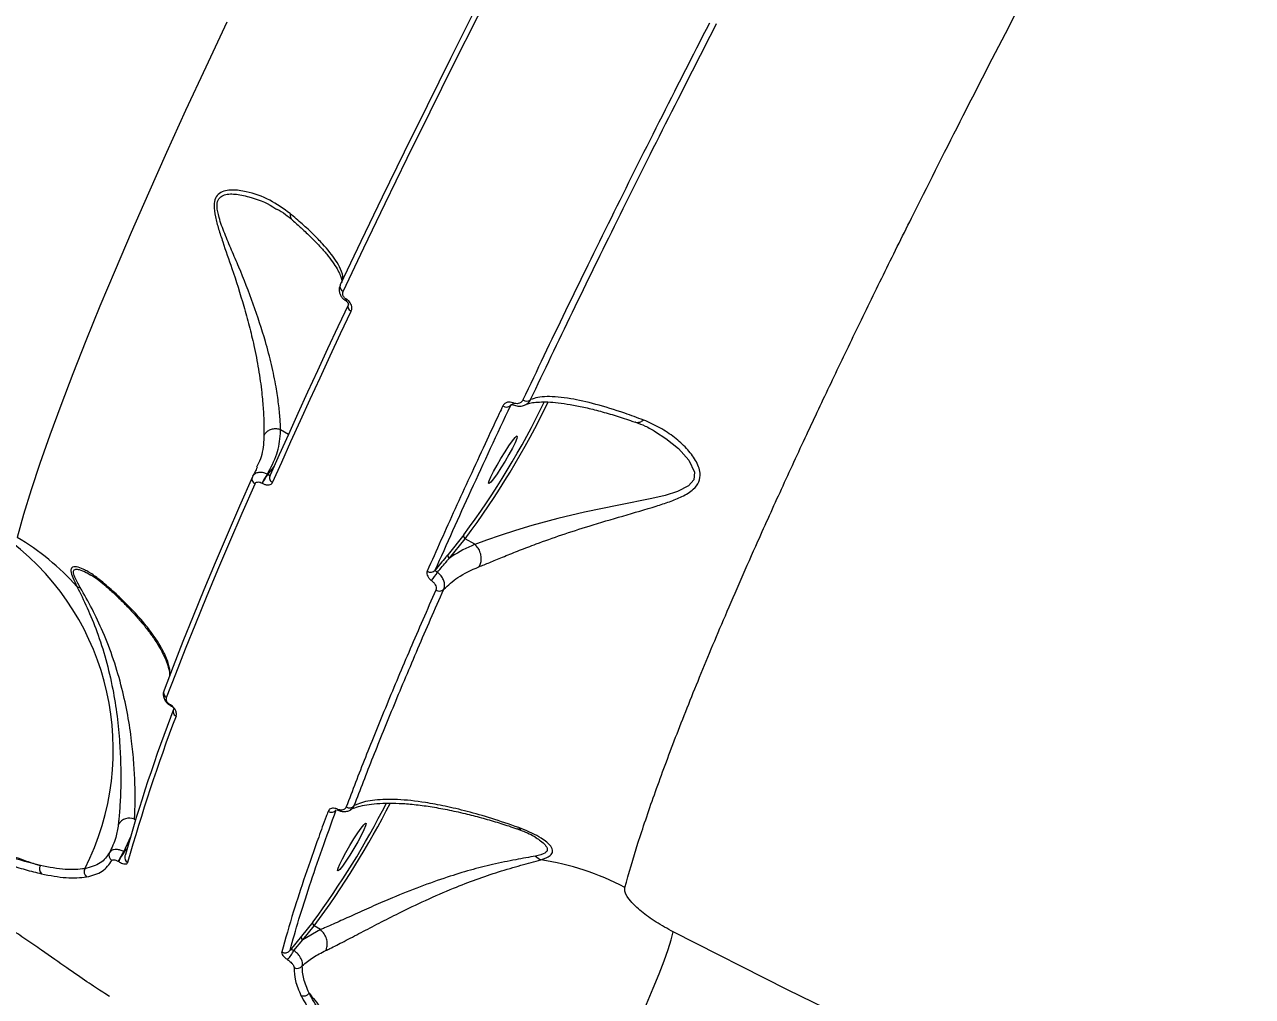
# Model space of a CAD drawing. Header units: millimetres. Extents: x -6328 to 5334, y -5037 to 4112.
# Drawn here: x -1837.2 to -1638.3, y 612.9 to 770.3 of the extents above; entities that cross this region are included whole.
import ezdxf

# ---------------------------------------------------------------- set-up
doc = ezdxf.new("R2010")
doc.units = ezdxf.units.MM
for name, color, linetype in [('DIKOM_ОБЪЕКТ', 7, 'Continuous'), ('DIKOM_РАЗМЕР_ЗОНА', 7, 'Continuous'), ('DIKOM_РАЗМЕР_ОБЪЕКТА', 7, 'Continuous')]:
    doc.layers.add(name, color=color, linetype=linetype)
doc.styles.add('style1', font='arial.ttf', dxfattribs={"width": 0.8})
doc.dimstyles.new('1-50', dxfattribs={"dimtxt": 300, "dimasz": 200, "dimexe": 100, "dimexo": 0, "dimgap": 100, "dimtad": 1, "dimtxsty": 'style1', "dimcen": 200, "dimclrd": 7, "dimclre": 7, "dimclrt": 7, "dimadec": 1, "dimazin": 2, "dimtfac": 1, "dimtmove": 0, "dimatfit": 2, "dimfxl": 0, "dimlwd": 25, "dimlwe": 18, "dimarcsym": 0})

# ---------------------------------------------------------------- blocks, each defined once
blk = doc.blocks.new('*D0')
at = {"layer": 'Defpoints', "color": 0, "transparency": 16777216}
for p in [(-3539.45, 760.32), (3333.52, 448.13), (3333.52, -4437.11)]:
    blk.add_point(p, dxfattribs=at)
at = {"layer": 'DIKOM_РАЗМЕР_ОБЪЕКТА', "color": 7, "lineweight": 18, "transparency": 16777216}
for p, q in [((-3539.45, 760.32), (-3539.45, -4537.11)), ((3333.52, 448.13), (3333.52, -4537.11))]:
    blk.add_line(p, q, dxfattribs=at)
at = {"layer": 'DIKOM_РАЗМЕР_ОБЪЕКТА', "color": 7, "lineweight": 25, "transparency": 16777216}
blk.add_line((-3339.45, -4437.11), (3133.52, -4437.11), dxfattribs=at)
at = {"layer": 'DIKOM_РАЗМЕР_ОБЪЕКТА', "color": 7, "transparency": 16777216}
for points in [[(-3339.45, -4403.77), (-3339.45, -4470.44), (-3539.45, -4437.11)], [(3133.52, -4403.77), (3133.52, -4470.44), (3333.52, -4437.11)]]:
    blk.add_solid(points, dxfattribs=at)
at = {"layer": 'DIKOM_РАЗМЕР_ОБЪЕКТА', "color": 7, "transparency": 16777216, "insert": (-102.96, -4183.94), "char_height": 300, "attachment_point": 5, "style": 'style1'}
blk.add_mtext('6900', dxfattribs=at)
blk = doc.blocks.new('*D1')
at = {"layer": 'Defpoints', "color": 0, "transparency": 16777216}
for p in [(-5040.91, 625.75), (5333.52, 448.13), (5333.52, -4936.78)]:
    blk.add_point(p, dxfattribs=at)
at = {"layer": 'DIKOM_РАЗМЕР_ЗОНА', "color": 7, "lineweight": 18, "transparency": 16777216}
for p, q in [((-5040.91, 625.75), (-5040.91, -5036.78)), ((5333.52, 448.13), (5333.52, -5036.78))]:
    blk.add_line(p, q, dxfattribs=at)
at = {"layer": 'DIKOM_РАЗМЕР_ЗОНА', "color": 7, "lineweight": 25, "transparency": 16777216}
blk.add_line((-4840.91, -4936.78), (5133.52, -4936.78), dxfattribs=at)
at = {"layer": 'DIKOM_РАЗМЕР_ЗОНА', "color": 7, "transparency": 16777216}
for points in [[(-4840.91, -4903.45), (-4840.91, -4970.11), (-5040.91, -4936.78)], [(5133.52, -4903.45), (5133.52, -4970.11), (5333.52, -4936.78)]]:
    blk.add_solid(points, dxfattribs=at)
at = {"layer": 'DIKOM_РАЗМЕР_ЗОНА', "color": 7, "transparency": 16777216, "insert": (-104.69, -4683.61), "char_height": 300, "attachment_point": 5, "style": 'style1'}
blk.add_mtext('10400', dxfattribs=at)
blk = doc.blocks.new('*D2')
at = {"layer": 'Defpoints', "color": 0, "transparency": 16777216}
for p in [(-5303.77, 2121.42), (-1621.11, 2121.42), (560.33, -2395.62)]:
    blk.add_point(p, dxfattribs=at)
at = {"layer": 'DIKOM_РАЗМЕР_ОБЪЕКТА', "color": 7, "lineweight": 18, "transparency": 16777216}
for p, q in [((-1621.11, 2121.42), (-5403.77, 2121.42)), ((560.33, -2395.62), (-5403.77, -2395.62))]:
    blk.add_line(p, q, dxfattribs=at)
at = {"layer": 'DIKOM_РАЗМЕР_ОБЪЕКТА', "color": 7, "lineweight": 25, "transparency": 16777216}
blk.add_line((-5303.77, -2195.62), (-5303.77, 1921.42), dxfattribs=at)
at = {"layer": 'DIKOM_РАЗМЕР_ОБЪЕКТА', "color": 7, "transparency": 16777216}
for points in [[(-5337.11, 1921.42), (-5270.44, 1921.42), (-5303.77, 2121.42)], [(-5337.11, -2195.62), (-5270.44, -2195.62), (-5303.77, -2395.62)]]:
    blk.add_solid(points, dxfattribs=at)
at = {"layer": 'DIKOM_РАЗМЕР_ОБЪЕКТА', "color": 7, "transparency": 16777216, "insert": (-5556.94, -137.1), "char_height": 300, "attachment_point": 5, "rotation": 90, "style": 'style1'}
blk.add_mtext('4500', dxfattribs=at)
blk = doc.blocks.new('*D3')
at = {"layer": 'Defpoints', "color": 0, "transparency": 16777216}
for p in [(-1814.92, 4111.71), (-5877.98, -3895.62), (33.33, -3895.62)]:
    blk.add_point(p, dxfattribs=at)
at = {"layer": 'DIKOM_РАЗМЕР_ЗОНА', "color": 7, "lineweight": 18, "transparency": 16777216}
for p, q in [((-1814.92, 4111.71), (-5977.98, 4111.71)), ((33.33, -3895.62), (-5977.98, -3895.62))]:
    blk.add_line(p, q, dxfattribs=at)
at = {"layer": 'DIKOM_РАЗМЕР_ЗОНА', "color": 7, "lineweight": 25, "transparency": 16777216}
blk.add_line((-5877.98, 3911.71), (-5877.98, -3695.62), dxfattribs=at)
at = {"layer": 'DIKOM_РАЗМЕР_ЗОНА', "color": 7, "transparency": 16777216}
for points in [[(-5911.31, 3911.71), (-5844.65, 3911.71), (-5877.98, 4111.71)], [(-5911.31, -3695.62), (-5844.65, -3695.62), (-5877.98, -3895.62)]]:
    blk.add_solid(points, dxfattribs=at)
at = {"layer": 'DIKOM_РАЗМЕР_ЗОНА', "color": 7, "transparency": 16777216, "insert": (-6131.15, 108.05), "char_height": 300, "attachment_point": 5, "rotation": 90, "style": 'style1'}
blk.add_mtext('8000', dxfattribs=at)

msp = doc.modelspace()

# ---------------------------------------------------------------- linework, layer by layer
at = {"layer": 'DIKOM_ОБЪЕКТ', "color": 7, "linetype": 'Continuous', "lineweight": 15}
for p, q in [((-1785.192, 725.615), (-1785.103, 725.562)), ((-1785.015, 725.833), (-1785.103, 725.885)), ((-1758.428, 708.653), (-1758.247, 708.784)), ((-1795.696, 704.741), (-1795.704, 704.744)), ((-1795.696, 704.741), (-1794.418, 703.984)), ((-1796.748, 698.781), (-1797.827, 697.438)), ((-1797.827, 697.438), (-1797.855, 697.454)), ((-1798.701, 696.039), (-1798.672, 696.022)), ((-1766.012, 687.665), (-1768.584, 684.504)), ((-1768.354, 683.869), (-1765.782, 687.031)), ((-1764.254, 686.126), (-1765.782, 687.031)), ((-1764.251, 686.124), (-1764.254, 686.126)), ((-1826.577, 681.203), (-1826.458, 681.131)), ((-1824.241, 679.54), (-1824.157, 679.462)), ((-1813.653, 660.041), (-1813.549, 659.98)), ((-1813.528, 660.094), (-1813.632, 660.156)), ((-1819.371, 641.569), (-1819.213, 641.476)), ((-1821.11, 636.323), (-1819.992, 638.789)), ((-1820.559, 636.863), (-1821.029, 636.275)), ((-1822.009, 634.763), (-1821.928, 634.716)), ((-1821.029, 636.275), (-1821.11, 636.323)), ((-1790.483, 624.921), (-1792.329, 622.652)), ((-1792.099, 622.017), (-1790.253, 624.286)), ((-1789.253, 623.694), (-1792.099, 622.017)), ((-1789.253, 623.694), (-1790.253, 624.286)), ((-1789.25, 623.692), (-1789.253, 623.694)), ((-1792.329, 622.652), (-1794.17, 620.379)), ((-1793.563, 620.318), (-1792.099, 622.017))]:
    msp.add_line(p, q, dxfattribs=at)
at = {"layer": 'DIKOM_ОБЪЕКТ', "color": 7, "linetype": 'Continuous', "lineweight": 15, "flags": 128}
for points in [[(-1756.145, 788.583), (-1760.262, 780.526), (-1764.276, 772.603), (-1768.183, 764.819), (-1771.982, 757.179), (-1775.669, 749.688), (-1779.242, 742.353), (-1782.699, 735.177), (-1786.037, 728.166)], [(-1785.571, 727.115), (-1782.226, 734.142), (-1778.762, 741.333), (-1775.181, 748.685), (-1771.485, 756.192), (-1767.678, 763.849), (-1763.762, 771.65), (-1759.74, 779.591), (-1755.613, 787.666)], [(-1804.422, 770.707), (-1807.831, 763.457), (-1811.087, 756.423), (-1814.188, 749.61), (-1817.132, 743.025), (-1819.914, 736.675), (-1822.533, 730.564), (-1824.986, 724.7), (-1827.271, 719.087), (-1829.385, 713.73), (-1831.327, 708.635), (-1833.095, 703.807), (-1834.688, 699.249), (-1836.103, 694.966), (-1837.34, 690.962), (-1838.397, 687.24)], [(-1784.715, 725.006), (-1786.424, 721.368), (-1788.098, 717.78), (-1789.738, 714.241), (-1791.342, 710.754), (-1792.91, 707.317), (-1794.442, 703.932), (-1795.937, 700.6), (-1797.396, 697.321)], [(-1784.715, 725.006), (-1784.781, 724.88), (-1784.811, 724.74), (-1784.805, 724.591), (-1784.762, 724.438), (-1784.685, 724.287), (-1784.576, 724.145), (-1784.439, 724.016), (-1784.28, 723.906)], [(-1796.991, 696.155), (-1795.529, 699.442), (-1794.03, 702.782), (-1792.494, 706.175), (-1790.922, 709.62), (-1789.315, 713.116), (-1787.672, 716.663), (-1785.993, 720.26), (-1784.28, 723.906)], [(-1758.05, 709.042), (-1758.066, 708.962), (-1758.075, 708.892), (-1758.079, 708.833), (-1758.075, 708.786), (-1758.065, 708.751), (-1758.049, 708.729), (-1758.027, 708.721), (-1758, 708.726)], [(-1734.987, 704.333), (-1733.298, 703.285), (-1731.256, 701.633), (-1729.582, 699.754), (-1728.675, 697.837), (-1728.781, 696.601), (-1729.619, 695.583), (-1731.424, 694.662), (-1733.412, 694.056), (-1735.55, 693.564), (-1740.917, 692.493), (-1746.456, 691.362), (-1750.781, 690.335), (-1754.999, 689.187), (-1757.655, 688.378), (-1760.143, 687.561), (-1762.347, 686.795), (-1764.25, 686.124), (-1764.251, 686.124), (-1764.251, 686.124)], [(-1757.361, 703.62), (-1757.455, 703.247), (-1757.729, 702.595), (-1758.161, 701.719), (-1758.716, 700.69), (-1759.349, 699.59), (-1760.008, 698.508), (-1760.641, 697.534), (-1761.196, 696.744), (-1761.628, 696.204), (-1761.902, 695.957), (-1761.996, 696.023), (-1761.902, 696.396), (-1761.628, 697.047), (-1761.196, 697.923), (-1760.641, 698.953), (-1760.008, 700.053), (-1759.349, 701.134), (-1758.716, 702.109), (-1758.161, 702.899), (-1757.729, 703.439), (-1757.455, 703.686), (-1757.361, 703.62)], [(-1800.284, 697.07), (-1802.372, 692.303), (-1804.375, 687.659), (-1806.294, 683.14), (-1808.127, 678.749), (-1809.874, 674.487), (-1811.533, 670.356), (-1813.105, 666.357), (-1814.588, 662.493)], [(-1814.185, 661.297), (-1812.699, 665.169), (-1811.124, 669.177), (-1809.461, 673.317), (-1807.71, 677.589), (-1805.873, 681.99), (-1803.95, 686.518), (-1801.942, 691.172), (-1799.85, 695.95)], [(-1813.526, 659.986), (-1813.538, 659.98), (-1813.547, 659.979), (-1813.549, 659.98)], [(-1786.517, 643.216), (-1786.515, 643.175), (-1786.508, 643.139), (-1786.499, 643.11), (-1786.486, 643.087), (-1786.47, 643.07), (-1786.451, 643.059), (-1786.429, 643.056), (-1786.404, 643.058)], [(-1781.832, 640.876), (-1781.926, 640.502), (-1782.2, 639.851), (-1782.632, 638.975), (-1783.187, 637.946), (-1783.82, 636.846), (-1784.479, 635.764), (-1785.112, 634.789), (-1785.667, 634), (-1786.099, 633.46), (-1786.373, 633.212), (-1786.467, 633.278), (-1786.373, 633.652), (-1786.099, 634.303), (-1785.667, 635.179), (-1785.112, 636.209), (-1784.479, 637.309), (-1783.82, 638.39), (-1783.187, 639.365), (-1782.632, 640.155), (-1782.2, 640.695), (-1781.926, 640.942), (-1781.832, 640.876)], [(-1820.831, 635.867), (-1820.913, 635.7), (-1820.933, 635.641)], [(-1750.56, 582.82), (-1748.782, 586.177), (-1747.02, 589.566), (-1745.291, 592.956), (-1743.61, 596.318), (-1741.992, 599.619), (-1740.452, 602.831), (-1739.004, 605.924), (-1737.662, 608.869), (-1736.437, 611.639), (-1735.342, 614.211), (-1734.384, 616.559), (-1733.575, 618.663), (-1732.92, 620.503), (-1732.426, 622.063), (-1732.098, 623.328)], [(-1295.035, 495.639), (-1315.784, 497.709), (-1336.493, 500.143), (-1357.154, 502.941), (-1377.761, 506.102), (-1398.308, 509.625), (-1418.788, 513.508), (-1439.194, 517.75), (-1459.519, 522.351), (-1479.759, 527.308), (-1499.905, 532.62), (-1519.951, 538.286), (-1539.892, 544.302), (-1559.72, 550.669), (-1579.43, 557.383), (-1599.016, 564.443), (-1618.47, 571.845), (-1637.786, 579.589), (-1656.96, 587.67), (-1675.984, 596.088), (-1694.852, 604.839), (-1713.559, 613.92), (-1732.098, 623.328)]]:
    msp.add_lwpolyline(points, dxfattribs=at)
at = {"layer": 'DIKOM_ОБЪЕКТ', "color": 7, "linetype": 'Continuous', "lineweight": 15}
for centre, radius, start, end in [((-1785.252, 727.885), 0.833, 160.27706, 247.51523), ((-1784.636, 725.583), 0.557, 147.09217, 176.73453), ((-1784.554, 725.533), 0.55, 146.96501, 177.00868), ((-1874.953, 768.34), 135.56, 323.47868, 334.16451), ((-1877.595, 769.908), 139.179, 323.45339, 334.17261), ((-1759.117, 709.352), 0.982, 233.71111, 314.59645), ((-1755.869, 710.324), 1.001, 234.22699, 311.39693), ((-1799.489, 696.734), 0.863, 157.11239, 245.27041), ((-1791.162, 692.498), 8.329, 143.48055, 154.84026), ((-1791.134, 692.481), 8.329, 143.48055, 154.84026), ((-1796.648, 696.927), 0.845, 152.24961, 246.04053), ((-1865.345, 652.839), 42.539, 333.06107, 52.32302), ((-1859.245, 651.937), 41, 41.87414, 59.43661), ((-1765.553, 687.472), 0.498, 157.19333, 242.58655), ((-1768.125, 684.311), 0.498, 157.19442, 242.58644), ((-1771.396, 682.595), 0.986, 235.2615, 318.45238), ((-1780.722, 688.165), 12.323, 320.12057, 327.80457), ((-1828.045, 680.402), 1.287, 238.55263, 265.08493), ((-1823.422, 680.323), 1.133, 197.83247, 223.73874), ((-1769.998, 679.545), 0.999, 235.83814, 315.98729), ((-1813.77, 662.103), 0.906, 154.48137, 242.71159), ((-1560.287, 562.859), 270.58, 159.06667, 164.34642), ((-1813.507, 660.074), 0.15, 146.96643, 192.64461), ((-1813.403, 660.012), 0.15, 146.96643, 192.64461), ((-1812.229, 659.078), 0.901, 149.73747, 242.87875), ((-1559.316, 561.372), 271.226, 159.06667, 164.34642), ((-1897.54, 704.457), 133.368, 323.39047, 333.13812), ((-1904.142, 708.468), 141.623, 323.53002, 333.03728), ((-1787.486, 643.692), 1, 237.66832, 323.44944), ((-1784.545, 644.427), 1.005, 237.84326, 320.66237), ((-1820.224, 639.671), 2.082, 65.78764, 148.7429), ((-1822.545, 635.752), 0.972, 153.3933, 239.51076), ((-1815.385, 631.984), 7.183, 142.84091, 157.23802), ((-1815.305, 631.936), 7.183, 142.84091, 157.23802), ((-1820.009, 635.388), 0.958, 164.70977, 240.43182), ((-1752.709, 637.096), 2.247, 221.51339, 248.45435), ((-1759.723, 593.329), 42.134, 61.99681, 81.55368), ((-1833.692, 633.51), 1.088, 148.57535, 224.47019), ((-1826.488, 633.074), 1.056, 152.18543, 232.80947), ((-1790.024, 624.728), 0.498, 157.19333, 242.58655), ((-1791.87, 622.459), 0.498, 157.19442, 242.58644), ((-1795.007, 620.94), 1.008, 239.0737, 326.18763), ((-1799.478, 623.212), 6.585, 318.1927, 333.929), ((-1793.031, 618.448), 1.033, 241.07858, 324.05299), ((-1791.985, 614.022), 1.08, 247.31687, 326.0969)]:
    msp.add_arc(centre, radius, start, end, dxfattribs=at)
for points, knots in [([(-1739.94, 630.53), (-1739.272, 632.856), (-1737.962, 637.417), (-1735.241, 645.416), (-1732.008, 654.164), (-1728.17, 663.851), (-1723.663, 674.625), (-1719.07, 685.121), (-1714.589, 695.031), (-1710.625, 703.599), (-1706.56, 712.215), (-1702.42, 720.841), (-1698.073, 729.755), (-1692.548, 740.917), (-1685.68, 754.546), (-1677.364, 770.713), (-1668.915, 786.836), (-1660.417, 802.791), (-1652.249, 817.904), (-1644.222, 832.567), (-1636.533, 846.452), (-1628.79, 860.287), (-1620.157, 875.554), (-1610.75, 891.999), (-1600.552, 909.608), (-1590.965, 925.97), (-1581.724, 941.573), (-1573.026, 956.117), (-1564.408, 970.39), (-1554.944, 985.917), (-1544.808, 1002.363), (-1534.023, 1019.651), (-1524.061, 1035.429), (-1514.614, 1050.222), (-1505.854, 1063.793), (-1497.299, 1076.903), (-1488.925, 1089.594), (-1480.582, 1102.105), (-1475.085, 1110.223), (-1472.334, 1114.286)], [0, 0, 0, 0, 0.0321108, 0.0629807, 0.0939441, 0.1252643, 0.1566821, 0.189835, 0.2117861, 0.2337707, 0.2537041, 0.2736375, 0.2936718, 0.313706, 0.3466387, 0.3796847, 0.4118208, 0.4412262, 0.470712, 0.4960472, 0.5214337, 0.5455273, 0.5696649, 0.6018539, 0.6313075, 0.6608414, 0.6862174, 0.7116447, 0.7357766, 0.7599525, 0.7922219, 0.8217486, 0.8513558, 0.8767942, 0.9022838, 0.9264743, 0.9507088, 0.9753312, 1, 1, 1, 1]), ([(-1726.243, 770.577), (-1728.996, 765.188), (-1734.51, 754.395), (-1742.26, 738.865), (-1749.655, 723.788), (-1754.186, 714.275), (-1756.454, 709.512)], [0, 0, 0, 0, 0.2482503, 0.4971899, 0.7482385, 1, 1, 1, 1]), ([(-1755.208, 709.573), (-1752.976, 714.258), (-1748.508, 723.641), (-1741.173, 738.601), (-1733.412, 754.156), (-1727.85, 765.045), (-1725.065, 770.497)], [0, 0, 0, 0, 0.2482505, 0.4971902, 0.7482387, 1, 1, 1, 1]), ([(-1794.178, 739.726), (-1795.244, 740.496), (-1797.401, 742.054), (-1800.716, 743.237), (-1803.191, 743.586), (-1804.663, 743.449), (-1805.642, 743.068), (-1806.32, 742.271), (-1806.559, 740.951), (-1806.309, 739.213), (-1805.759, 737.214), (-1804.849, 734.433), (-1803.399, 730.3), (-1801.924, 725.716), (-1800.775, 721.525), (-1799.958, 718.096), (-1799.248, 714.439), (-1798.755, 710.932), (-1798.485, 707.887), (-1798.387, 705.482), (-1798.404, 704.245), (-1798.411, 703.682)], [0, 0, 0, 0, 0.0913266, 0.1848751, 0.2390192, 0.2664389, 0.2946558, 0.3210572, 0.3475183, 0.3830373, 0.4180447, 0.453627, 0.5268316, 0.6259268, 0.6768417, 0.7282368, 0.790386, 0.8540593, 0.9046378, 0.9566771, 1, 1, 1, 1]), ([(-1795.704, 704.744), (-1795.704, 704.744), (-1795.72, 705.264), (-1795.783, 706.539), (-1796.012, 708.86), (-1796.45, 711.815), (-1797.151, 715.221), (-1798.325, 719.745), (-1800.094, 725.084), (-1802.02, 730.021), (-1803.651, 733.787), (-1804.794, 736.479), (-1805.646, 738.858), (-1806.071, 740.73), (-1805.904, 741.96), (-1805.265, 742.626), (-1804.355, 742.893), (-1803.618, 742.905), (-1802.455, 742.828), (-1800.267, 742.322), (-1797.901, 741.486), (-1796.551, 740.544), (-1796.36, 740.411)], [0, 0, 0, 0, 0.0000253, 0.0460098, 0.1015673, 0.1571868, 0.2263972, 0.2956974, 0.4070305, 0.5185226, 0.5707779, 0.6230634, 0.6749002, 0.7116217, 0.7380919, 0.7644982, 0.7912538, 0.8181823, 0.8225873, 0.8811478, 0.9831573, 1, 1, 1, 1]), ([(-1796.323, 740.449), (-1795.837, 740.178), (-1794.93, 739.673), (-1794.16, 738.985), (-1793.803, 738.665)], [0, 0, 0, 0, 0.5355446, 1, 1, 1, 1]), ([(-1794.178, 739.726), (-1794.181, 739.662), (-1794.188, 739.453), (-1794.111, 739.086), (-1793.964, 738.763), (-1793.79, 738.657), (-1793.758, 738.637)], [0, 0, 0, 0, 0.1436164, 0.4671015, 0.901861, 1, 1, 1, 1]), ([(-1785.763, 728.905), (-1785.714, 729.011), (-1785.505, 729.465), (-1785.864, 730.575), (-1786.845, 732.382), (-1788.377, 734.292), (-1790.358, 736.326), (-1792.105, 737.965), (-1793.504, 739.153), (-1794.178, 739.726)], [0, 0, 0, 0, 0.061205, 0.2615099, 0.4182402, 0.6503069, 0.7689957, 0.8885653, 1, 1, 1, 1]), ([(-1793.768, 738.624), (-1793.289, 738.205), (-1792.196, 737.249), (-1790.743, 735.856), (-1789.358, 734.427), (-1788.189, 733.087), (-1787.24, 731.851), (-1786.525, 730.748), (-1786.051, 729.811), (-1785.805, 729.088), (-1785.756, 728.64), (-1785.773, 728.568), (-1785.78, 728.535)], [0, 0, 0, 0, 0.0767494, 0.1750292, 0.2756985, 0.3788126, 0.4841742, 0.5912746, 0.6992685, 0.8068642, 0.9124102, 1, 1, 1, 1]), ([(-1786.037, 728.166), (-1786.052, 728.134), (-1786.155, 727.914), (-1786.248, 727.485), (-1786.183, 726.901), (-1785.968, 726.389), (-1785.634, 725.94), (-1785.326, 725.728), (-1785.17, 725.62)], [0, 0, 0, 0, 0.0391395, 0.2683184, 0.4663917, 0.6436366, 0.8199332, 1, 1, 1, 1]), ([(-1785.103, 725.885), (-1785.181, 725.939), (-1785.337, 726.047), (-1785.509, 726.27), (-1785.621, 726.519), (-1785.661, 726.798), (-1785.624, 726.998), (-1785.578, 727.1), (-1785.571, 727.115)], [0, 0, 0, 0, 0.1673343, 0.3344543, 0.509132, 0.7130655, 0.9577286, 1, 1, 1, 1]), ([(-1785.104, 725.561), (-1785.084, 725.549), (-1785.032, 725.518), (-1784.952, 725.449), (-1784.867, 725.352), (-1784.793, 725.231), (-1784.745, 725.089), (-1784.744, 724.964), (-1784.757, 724.943), (-1784.764, 724.932)], [0, 0, 0, 0, 0.0436558, 0.1133469, 0.1936197, 0.3104411, 0.4713471, 0.7172536, 1, 1, 1, 1]), ([(-1784.28, 723.906), (-1784.27, 723.928), (-1784.198, 724.087), (-1784.142, 724.402), (-1784.21, 724.846), (-1784.389, 725.237), (-1784.655, 725.583), (-1784.895, 725.749), (-1785.015, 725.833)], [0, 0, 0, 0, 0.0392374, 0.287234, 0.4951935, 0.6709996, 0.8353028, 1, 1, 1, 1]), ([(-1759.699, 708.56), (-1759.894, 708.145), (-1760.872, 706.067), (-1763.521, 700.4), (-1767.505, 691.754), (-1770.473, 685.11), (-1771.958, 681.785)], [0, 0, 0, 0, 0.0441427, 0.2207211, 0.6100162, 1, 1, 1, 1]), ([(-1770.658, 681.941), (-1768.756, 686.196), (-1764.947, 694.717), (-1760.603, 704.003), (-1758.428, 708.653)], [0, 0, 0, 0, 0.4992722, 1, 1, 1, 1]), ([(-1758.05, 709.042), (-1758.209, 709.095), (-1758.523, 709.201), (-1758.99, 709.164), (-1759.4, 708.979), (-1759.613, 708.736), (-1759.69, 708.578), (-1759.699, 708.56)], [0, 0, 0, 0, 0.2147712, 0.4259281, 0.681714, 0.9641494, 1, 1, 1, 1]), ([(-1758.428, 708.653), (-1758.414, 708.689), (-1758.389, 708.752), (-1758.286, 708.79), (-1758.176, 708.786), (-1758.077, 708.76), (-1758.022, 708.736), (-1758, 708.726)], [0, 0, 0, 0, 0.3756096, 0.651688, 0.8444474, 0.9349251, 1, 1, 1, 1]), ([(-1756.454, 709.512), (-1756.552, 709.363), (-1756.724, 709.101), (-1757.156, 708.921), (-1757.6, 708.889), (-1757.9, 708.991), (-1758.05, 709.042)], [0, 0, 0, 0, 0.3292165, 0.5797724, 0.7886019, 1, 1, 1, 1]), ([(-1758, 708.726), (-1757.748, 708.641), (-1757.255, 708.476), (-1756.488, 708.534), (-1755.789, 708.836), (-1755.388, 709.252), (-1755.233, 709.528), (-1755.208, 709.573)], [0, 0, 0, 0, 0.2233979, 0.4376682, 0.684978, 0.9488398, 1, 1, 1, 1]), ([(-1756.068, 708.736), (-1755.951, 708.791), (-1755.687, 708.913), (-1754.915, 709.094), (-1753.819, 709.206), (-1752.425, 709.21), (-1750.749, 709.081), (-1748.806, 708.805), (-1746.633, 708.375), (-1744.263, 707.798), (-1741.714, 707.062), (-1739.699, 706.427), (-1738.486, 705.989), (-1738.229, 705.896)], [0, 0, 0, 0, 0.0770547, 0.1731874, 0.2696997, 0.3685452, 0.4705878, 0.5730519, 0.6755404, 0.7768381, 0.8763349, 0.9737388, 1, 1, 1, 1]), ([(-1736.875, 706.256), (-1737.91, 706.636), (-1740.728, 707.672), (-1744.79, 708.902), (-1748.289, 709.685), (-1750.813, 710.02), (-1752.601, 710.09), (-1754.113, 709.966), (-1754.842, 709.704), (-1755.208, 709.573)], [0, 0, 0, 0, 0.112802, 0.3073762, 0.5062352, 0.6276293, 0.7498295, 0.8744993, 1, 1, 1, 1]), ([(-1763.587, 682.481), (-1763.519, 682.508), (-1762.918, 682.745), (-1761.621, 683.278), (-1759.469, 684.168), (-1757.004, 685.159), (-1753.894, 686.35), (-1750.105, 687.696), (-1745.369, 689.225), (-1740.179, 690.75), (-1735.809, 691.985), (-1732.663, 693.025), (-1730.567, 693.874), (-1728.839, 694.907), (-1727.816, 696.231), (-1727.614, 697.879), (-1728.387, 699.783), (-1729.911, 701.728), (-1731.888, 703.508), (-1734.209, 705.093), (-1735.983, 705.867), (-1736.875, 706.256)], [0, 0, 0, 0, 0.0056302, 0.050195, 0.0960217, 0.143343, 0.1917784, 0.2623064, 0.3349975, 0.4257397, 0.519189, 0.5587289, 0.5987864, 0.6438233, 0.6799326, 0.7160762, 0.7691291, 0.823202, 0.8784525, 0.9388515, 1, 1, 1, 1]), ([(-1736.875, 706.256), (-1736.908, 706.23), (-1737.132, 706.053), (-1737.564, 705.858), (-1738.005, 705.796), (-1738.191, 705.904), (-1738.219, 705.92)], [0, 0, 0, 0, 0.0733476, 0.5072158, 0.9268143, 1, 1, 1, 1]), ([(-1798.411, 703.682), (-1798.403, 703.706), (-1798.338, 703.893), (-1798.126, 704.235), (-1797.653, 704.618), (-1797.036, 704.852), (-1796.351, 704.915), (-1795.919, 704.801), (-1795.704, 704.744)], [0, 0, 0, 0, 0.0259611, 0.2095749, 0.4071833, 0.6047893, 0.8023946, 1, 1, 1, 1]), ([(-1797.855, 697.454), (-1797.284, 698.528), (-1796.2, 700.564), (-1795.762, 703.137), (-1795.705, 704.522), (-1795.696, 704.741)], [0, 0, 0, 0, 0.4843397, 0.9185209, 1, 1, 1, 1]), ([(-1738.195, 705.914), (-1737.667, 705.723), (-1736.532, 705.313), (-1735.505, 704.698), (-1734.956, 704.369)], [0, 0, 0, 0, 0.4659588, 1, 1, 1, 1]), ([(-1798.411, 703.682), (-1798.418, 703.476), (-1798.463, 702.179), (-1798.702, 700.411), (-1799.369, 699.061), (-1799.586, 698.623)], [0, 0, 0, 0, 0.1133986, 0.7117981, 1, 1, 1, 1]), ([(-1799.504, 698.646), (-1799.611, 698.361), (-1799.804, 697.851), (-1800.115, 697.402), (-1800.253, 697.203)], [0, 0, 0, 0, 0.5570528, 1, 1, 1, 1]), ([(-1797.855, 697.454), (-1797.944, 697.501), (-1798.24, 697.657), (-1798.792, 697.802), (-1799.437, 697.771), (-1799.987, 697.528), (-1800.185, 697.222), (-1800.284, 697.07)], [0, 0, 0, 0, 0.0942627, 0.3122805, 0.5411904, 0.7714099, 1, 1, 1, 1]), ([(-1797.409, 697.306), (-1797.413, 697.299), (-1797.423, 697.281), (-1797.492, 697.287), (-1797.598, 697.321), (-1797.698, 697.367), (-1797.768, 697.404), (-1797.806, 697.425), (-1797.827, 697.438)], [0, 0, 0, 0, 0.1628063, 0.4538922, 0.7053909, 0.8502011, 0.9132876, 1, 1, 1, 1]), ([(-1799.85, 695.95), (-1799.807, 696.015), (-1799.722, 696.146), (-1799.469, 696.236), (-1799.162, 696.229), (-1798.891, 696.144), (-1798.745, 696.063), (-1798.701, 696.039)], [0, 0, 0, 0, 0.2336562, 0.4673227, 0.6955597, 0.9087114, 1, 1, 1, 1]), ([(-1798.672, 696.022), (-1798.607, 695.986), (-1798.392, 695.868), (-1797.999, 695.743), (-1797.551, 695.731), (-1797.18, 695.864), (-1797.054, 696.058), (-1796.991, 696.155)], [0, 0, 0, 0, 0.093152, 0.3038958, 0.5302269, 0.765188, 1, 1, 1, 1]), ([(-1768.584, 684.504), (-1768.705, 684.355), (-1769.393, 683.506), (-1770.087, 682.649), (-1770.658, 681.941)], [0, 0, 0, 0, 0.1757249, 1, 1, 1, 1]), ([(-1764.254, 686.126), (-1765.539, 685.527), (-1767, 684.845), (-1768.207, 683.975), (-1768.354, 683.869)], [0, 0, 0, 0, 0.8785802, 1, 1, 1, 1]), ([(-1763.587, 682.481), (-1763.565, 682.512), (-1763.429, 682.711), (-1763.233, 683.177), (-1763.154, 683.941), (-1763.311, 684.769), (-1763.678, 685.55), (-1764.06, 685.933), (-1764.251, 686.124)], [0, 0, 0, 0, 0.0319477, 0.2048554, 0.4036422, 0.6024283, 0.8012141, 1, 1, 1, 1]), ([(-1824.501, 679.976), (-1825.028, 680.399), (-1826.09, 681.248), (-1827.575, 682.101), (-1828.824, 682.56), (-1829.582, 682.493), (-1829.744, 681.821), (-1829.417, 680.749), (-1828.956, 679.799), (-1828.716, 679.304)], [0, 0, 0, 0, 0.1836407, 0.3692282, 0.5090692, 0.6522032, 0.7508521, 0.870207, 1, 1, 1, 1]), ([(-1770.294, 681.6), (-1769.779, 682.216), (-1769.139, 682.981), (-1768.482, 683.725), (-1768.354, 683.869)], [0, 0, 0, 0, 0.8058733, 1, 1, 1, 1]), ([(-1769.28, 678.851), (-1768.562, 679.512), (-1766.993, 680.958), (-1764.785, 681.946), (-1763.587, 682.481)], [0, 0, 0, 0, 0.4574472, 1, 1, 1, 1]), ([(-1828.155, 679.12), (-1828.421, 679.595), (-1828.924, 680.493), (-1829.317, 681.525), (-1829.183, 682.1), (-1828.719, 682.121), (-1828.055, 681.97), (-1827.412, 681.727), (-1826.787, 681.334), (-1826.577, 681.203)], [0, 0, 0, 0, 0.1884893, 0.3559614, 0.491504, 0.661877, 0.6930185, 0.8970322, 1, 1, 1, 1]), ([(-1826.558, 681.228), (-1826.509, 681.202), (-1826.144, 681.009), (-1825.361, 680.499), (-1824.626, 679.887), (-1824.225, 679.554)], [0, 0, 0, 0, 0.0660282, 0.4913732, 1, 1, 1, 1]), ([(-1771.958, 681.785), (-1771.97, 681.754), (-1772.023, 681.619), (-1772.031, 681.342), (-1771.897, 680.957), (-1771.643, 680.578), (-1771.391, 680.369), (-1771.266, 680.264)], [0, 0, 0, 0, 0.07334, 0.3225289, 0.5550505, 0.7773837, 1, 1, 1, 1]), ([(-1770.294, 681.6), (-1770.335, 681.626), (-1770.383, 681.656), (-1770.467, 681.717), (-1770.55, 681.785), (-1770.627, 681.866), (-1770.656, 681.916), (-1770.658, 681.937), (-1770.658, 681.941)], [0, 0, 0, 0, 0.1599555, 0.1864954, 0.3964504, 0.6399172, 0.9173028, 1, 1, 1, 1]), ([(-1769.28, 678.851), (-1769.254, 678.909), (-1769.143, 679.163), (-1769.094, 679.68), (-1769.282, 680.382), (-1769.681, 681.057), (-1770.088, 681.418), (-1770.294, 681.6)], [0, 0, 0, 0, 0.0735157, 0.3198243, 0.5507623, 0.773423, 1, 1, 1, 1]), ([(-1828.716, 679.304), (-1828.158, 678.176), (-1827.04, 675.919), (-1825.369, 671.91), (-1823.968, 667.499), (-1822.885, 662.874), (-1822.166, 658.308), (-1821.761, 654.15), (-1821.592, 650.346), (-1821.586, 646.957), (-1821.711, 643.916), (-1821.874, 641.905), (-1821.979, 640.975), (-1822.004, 640.751)], [0, 0, 0, 0, 0.1036796, 0.2075431, 0.3205742, 0.4335416, 0.5338125, 0.6340016, 0.718488, 0.8029111, 0.8879578, 0.9729277, 1, 1, 1, 1]), ([(-1819.371, 641.569), (-1819.36, 641.755), (-1819.31, 642.62), (-1819.253, 644.517), (-1819.286, 647.454), (-1819.463, 650.75), (-1819.827, 654.436), (-1820.443, 658.499), (-1821.403, 662.949), (-1822.731, 667.5), (-1824.379, 671.811), (-1826.252, 675.753), (-1827.517, 677.991), (-1828.155, 679.12)], [0, 0, 0, 0, 0.0224531, 0.1042934, 0.1894557, 0.2724008, 0.3576424, 0.4576288, 0.5602697, 0.6741488, 0.7906711, 0.8943659, 1, 1, 1, 1]), ([(-1813.661, 664.865), (-1813.647, 665.177), (-1813.609, 665.987), (-1814.114, 667.615), (-1815.152, 669.728), (-1816.654, 671.939), (-1818.466, 674.152), (-1820.307, 676.119), (-1822.301, 678.058), (-1823.765, 679.335), (-1824.501, 679.976)], [0, 0, 0, 0, 0.1004472, 0.2610312, 0.424334, 0.5887427, 0.7056218, 0.823246, 0.9112829, 1, 1, 1, 1]), ([(-1824.151, 679.469), (-1823.65, 679.024), (-1822.557, 678.056), (-1821.093, 676.631), (-1819.659, 675.134), (-1818.312, 673.598), (-1817.054, 672.03), (-1815.966, 670.498), (-1815.08, 669.046), (-1814.406, 667.696), (-1813.949, 666.468), (-1813.701, 665.476), (-1813.682, 665.01), (-1813.675, 664.831)], [0, 0, 0, 0, 0.0620006, 0.1349223, 0.213357, 0.298804, 0.3934957, 0.4937608, 0.5964733, 0.7027206, 0.8128668, 0.9277922, 1, 1, 1, 1]), ([(-1770.559, 678.719), (-1771.966, 675.503), (-1774.782, 669.066), (-1778.567, 660.049), (-1782.056, 651.465), (-1784.071, 646.207), (-1785.08, 643.576)], [0, 0, 0, 0, 0.2488739, 0.4981939, 0.748869, 1, 1, 1, 1]), ([(-1783.768, 643.79), (-1782.771, 646.391), (-1780.775, 651.597), (-1777.309, 660.129), (-1773.525, 669.146), (-1770.696, 675.614), (-1769.28, 678.851)], [0, 0, 0, 0, 0.248874, 0.4981941, 0.7488692, 1, 1, 1, 1]), ([(-1771.266, 680.264), (-1771.139, 680.158), (-1770.884, 679.946), (-1770.626, 679.563), (-1770.488, 679.172), (-1770.494, 678.888), (-1770.547, 678.75), (-1770.559, 678.719)], [0, 0, 0, 0, 0.2210992, 0.4418507, 0.6744982, 0.9251297, 1, 1, 1, 1]), ([(-1814.588, 662.493), (-1814.652, 662.282), (-1814.78, 661.864), (-1814.646, 661.202), (-1814.356, 660.685), (-1814.019, 660.308), (-1813.762, 660.136), (-1813.63, 660.048)], [0, 0, 0, 0, 0.2704601, 0.5335422, 0.7181507, 0.8552868, 1, 1, 1, 1]), ([(-1813.632, 660.156), (-1813.699, 660.2), (-1813.832, 660.289), (-1814.009, 660.475), (-1814.167, 660.725), (-1814.25, 661.025), (-1814.207, 661.203), (-1814.185, 661.297)], [0, 0, 0, 0, 0.1206113, 0.2406382, 0.4168594, 0.6949762, 1, 1, 1, 1]), ([(-1812.64, 658.276), (-1812.607, 658.424), (-1812.543, 658.708), (-1812.683, 659.192), (-1812.94, 659.593), (-1813.219, 659.887), (-1813.425, 660.025), (-1813.528, 660.094)], [0, 0, 0, 0, 0.3047452, 0.5876433, 0.7664737, 0.8828691, 1, 1, 1, 1]), ([(-1813.526, 659.986), (-1813.511, 659.977), (-1813.477, 659.957), (-1813.42, 659.92), (-1813.316, 659.848), (-1813.092, 659.666), (-1813.045, 659.592), (-1813.007, 659.532)], [0, 0, 0, 0, 0.0239475, 0.053478, 0.1070978, 0.2794458, 1, 1, 1, 1]), ([(-1756.618, 640.034), (-1756.787, 640.095), (-1758.502, 640.722), (-1761.584, 641.756), (-1765.536, 642.891), (-1769.084, 643.727), (-1772.952, 644.436), (-1776.902, 644.861), (-1780.558, 644.771), (-1782.673, 644.301), (-1783.581, 643.877), (-1783.768, 643.79)], [0, 0, 0, 0, 0.0115185, 0.1169982, 0.2229803, 0.3292411, 0.4351023, 0.6083265, 0.7820041, 0.9552829, 1, 1, 1, 1]), ([(-1788.02, 642.847), (-1788.125, 642.566), (-1788.647, 641.159), (-1789.951, 637.584), (-1791.767, 632.376), (-1793.828, 626.06), (-1794.918, 622.217), (-1795.525, 620.075)], [0, 0, 0, 0, 0.0321659, 0.1608352, 0.4183961, 0.6759569, 1, 1, 1, 1]), ([(-1794.17, 620.379), (-1793.712, 622.009), (-1792.797, 625.27), (-1791.05, 630.755), (-1789.052, 636.637), (-1787.473, 640.943), (-1786.683, 643.097)], [0, 0, 0, 0, 0.2491442, 0.4986282, 0.7491414, 1, 1, 1, 1]), ([(-1786.517, 643.216), (-1786.547, 643.229), (-1786.685, 643.289), (-1786.963, 643.368), (-1787.326, 643.382), (-1787.77, 643.259), (-1787.921, 643.012), (-1788.02, 642.847)], [0, 0, 0, 0, 0.0349369, 0.1620442, 0.3362758, 0.5591676, 1, 1, 1, 1]), ([(-1785.08, 643.576), (-1785.177, 643.414), (-1785.322, 643.174), (-1785.746, 643.055), (-1786.09, 643.069), (-1786.357, 643.145), (-1786.49, 643.203), (-1786.517, 643.216)], [0, 0, 0, 0, 0.4456086, 0.6623372, 0.8364855, 0.9657331, 1, 1, 1, 1]), ([(-1786.404, 643.058), (-1786.357, 643.038), (-1786.138, 642.944), (-1785.695, 642.826), (-1785.084, 642.815), (-1784.417, 643.021), (-1783.985, 643.391), (-1783.812, 643.709), (-1783.768, 643.79)], [0, 0, 0, 0, 0.0398493, 0.1864879, 0.3714887, 0.5855176, 0.8948738, 1, 1, 1, 1]), ([(-1784.367, 643.158), (-1784.064, 643.292), (-1783.456, 643.56), (-1782.151, 643.881), (-1780.573, 644.105), (-1778.688, 644.214), (-1776.534, 644.185), (-1774.124, 644), (-1771.53, 643.661), (-1768.775, 643.17), (-1765.99, 642.558), (-1763.286, 641.871), (-1760.695, 641.116), (-1758.756, 640.509), (-1757.632, 640.109), (-1757.408, 640.029)], [0, 0, 0, 0, 0.0863922, 0.1729263, 0.2603333, 0.3499545, 0.4429731, 0.5337891, 0.6222437, 0.7078999, 0.7908423, 0.8610994, 0.9253686, 0.9850981, 1, 1, 1, 1]), ([(-1822.004, 640.751), (-1822.117, 640.03), (-1822.372, 638.412), (-1823.042, 636.982), (-1823.414, 636.188)], [0, 0, 0, 0, 0.4451133, 1, 1, 1, 1]), ([(-1834.62, 634.077), (-1836.283, 634.51), (-1838.799, 635.164), (-1842.681, 636.585), (-1845.746, 637.814), (-1847.905, 638.777), (-1848.968, 639.251)], [0, 0, 0, 0, 0.3951678, 0.5979285, 0.8021812, 1, 1, 1, 1]), ([(-1848.684, 639.716), (-1847.424, 639.133), (-1844.89, 637.96), (-1841.266, 636.435), (-1837.764, 635.082), (-1835.672, 634.414), (-1834.62, 634.077)], [0, 0, 0, 0, 0.2373861, 0.4771596, 0.7370093, 1, 1, 1, 1]), ([(-1756.618, 640.034), (-1756.648, 640.025), (-1756.862, 639.959), (-1757.147, 639.913), (-1757.348, 640.029), (-1757.396, 640.057)], [0, 0, 0, 0, 0.1095425, 0.7835883, 1, 1, 1, 1]), ([(-1757.386, 640.005), (-1757.029, 639.884), (-1756.205, 639.607), (-1755.18, 639.128), (-1754.488, 638.758), (-1754.287, 638.613), (-1754.28, 638.608)], [0, 0, 0, 0, 0.2920825, 0.673766, 0.9887357, 1, 1, 1, 1]), ([(-1753.534, 635.006), (-1752.957, 635.215), (-1751.959, 635.576), (-1751.509, 636.366), (-1751.827, 637.143), (-1752.559, 637.878), (-1753.979, 638.912), (-1755.508, 639.562), (-1756.618, 640.034)], [0, 0, 0, 0, 0.191457, 0.3312427, 0.4704843, 0.5823749, 0.6969281, 1, 1, 1, 1]), ([(-1754.593, 638.751), (-1754.569, 638.74), (-1754.454, 638.688), (-1754.37, 638.623), (-1754.303, 638.571)], [0, 0, 0, 0, 0.1998346, 1, 1, 1, 1]), ([(-1849.094, 638.034), (-1848.011, 637.55), (-1845.849, 636.585), (-1842.775, 635.346), (-1839.834, 634.274), (-1837.031, 633.377), (-1835.324, 632.958), (-1834.468, 632.748)], [0, 0, 0, 0, 0.1976813, 0.3947, 0.5930892, 0.7957984, 1, 1, 1, 1]), ([(-1821.11, 636.323), (-1821.302, 636.417), (-1821.686, 636.605), (-1822.271, 636.711), (-1822.797, 636.673), (-1823.202, 636.493), (-1823.348, 636.283), (-1823.414, 636.188)], [0, 0, 0, 0, 0.1960438, 0.3917606, 0.5961056, 0.8170651, 1, 1, 1, 1]), ([(-1754.303, 638.571), (-1754.055, 638.412), (-1753.474, 638.042), (-1752.754, 637.389), (-1752.366, 636.663), (-1752.818, 635.984), (-1753.81, 635.746), (-1754.391, 635.607)], [0, 0, 0, 0, 0.1310772, 0.3061846, 0.5100904, 0.712733, 1, 1, 1, 1]), ([(-1823.414, 636.188), (-1823.843, 635.559), (-1824.711, 634.285), (-1826.511, 633.808), (-1827.422, 633.567)], [0, 0, 0, 0, 0.4938461, 1, 1, 1, 1]), ([(-1827.126, 632.233), (-1826.218, 632.473), (-1824.378, 632.958), (-1823.488, 634.257), (-1823.038, 634.914)], [0, 0, 0, 0, 0.4938421, 1, 1, 1, 1]), ([(-1823.038, 634.914), (-1823.003, 634.952), (-1822.935, 635.027), (-1822.706, 635.034), (-1822.439, 634.969), (-1822.202, 634.872), (-1822.063, 634.794), (-1822.009, 634.763)], [0, 0, 0, 0, 0.2734512, 0.5392961, 0.7386509, 0.8989115, 1, 1, 1, 1]), ([(-1821.928, 634.716), (-1821.833, 634.663), (-1821.614, 634.541), (-1821.264, 634.405), (-1820.902, 634.329), (-1820.596, 634.36), (-1820.521, 634.488), (-1820.482, 634.555)], [0, 0, 0, 0, 0.1205713, 0.2783619, 0.4705804, 0.720825, 1, 1, 1, 1]), ([(-1754.391, 635.607), (-1755.433, 635.421), (-1757.553, 635.042), (-1761.215, 634.313), (-1764.954, 633.362), (-1768.884, 632.168), (-1773.134, 630.659), (-1777.156, 629.043), (-1780.687, 627.518), (-1783.62, 626.2), (-1786.323, 624.968), (-1788.134, 624.161), (-1789.04, 623.779), (-1789.249, 623.692), (-1789.25, 623.692)], [0, 0, 0, 0, 0.1058572, 0.2153339, 0.3127845, 0.4120259, 0.5248128, 0.6413448, 0.7237028, 0.8082084, 0.8893726, 0.9734924, 0.9999871, 1, 1, 1, 1]), ([(-1788.383, 620.317), (-1788.164, 620.422), (-1787.283, 620.841), (-1785.441, 621.777), (-1782.734, 623.194), (-1779.727, 624.762), (-1776.224, 626.54), (-1772.155, 628.497), (-1767.923, 630.347), (-1763.956, 631.884), (-1760.28, 633.131), (-1756.632, 634.17), (-1754.577, 634.725), (-1753.534, 635.006)], [0, 0, 0, 0, 0.0275951, 0.110612, 0.1968375, 0.2795709, 0.3647249, 0.4761302, 0.5919431, 0.68766, 0.7854565, 0.8910814, 1, 1, 1, 1]), ([(-1827.422, 633.567), (-1828.417, 633.468), (-1830.432, 633.269), (-1833.213, 633.806), (-1834.62, 634.077)], [0, 0, 0, 0, 0.4941564, 1, 1, 1, 1]), ([(-1834.468, 632.748), (-1833.065, 632.477), (-1830.225, 631.928), (-1828.167, 632.131), (-1827.126, 632.233)], [0, 0, 0, 0, 0.4941765, 1, 1, 1, 1]), ([(-1834.438, 620.348), (-1835.268, 620.921), (-1836.925, 622.065), (-1839.665, 623.943), (-1842.597, 625.932), (-1845.728, 628.034), (-1847.957, 629.504), (-1849.076, 630.241)], [0, 0, 0, 0, 0.1978344, 0.3948167, 0.593168, 0.7958375, 1, 1, 1, 1]), ([(-1732.098, 623.328), (-1733.04, 623.849), (-1734.913, 624.885), (-1737.338, 626.655), (-1739.104, 628.339), (-1739.982, 629.686), (-1739.952, 630.282), (-1739.94, 630.53)], [0, 0, 0, 0, 0.2180193, 0.4332374, 0.6437892, 0.8514366, 1, 1, 1, 1]), ([(-1788.383, 620.317), (-1788.366, 620.351), (-1788.314, 620.458), (-1788.187, 620.804), (-1788.101, 621.415), (-1788.238, 622.238), (-1788.607, 623.063), (-1789.026, 623.474), (-1789.25, 623.692)], [0, 0, 0, 0, 0.0343183, 0.1061119, 0.3220803, 0.5380478, 0.7540147, 1, 1, 1, 1]), ([(-1827.086, 615.262), (-1828.103, 615.963), (-1830.161, 617.381), (-1833.002, 619.351), (-1834.438, 620.348)], [0, 0, 0, 0, 0.4941711, 1, 1, 1, 1]), ([(-1795.525, 620.075), (-1795.528, 620.058), (-1795.55, 619.953), (-1795.49, 619.724), (-1795.246, 619.386), (-1794.935, 619.081), (-1794.691, 618.908), (-1794.57, 618.822)], [0, 0, 0, 0, 0.0639347, 0.3885906, 0.6455869, 0.8222987, 1, 1, 1, 1]), ([(-1794.57, 618.822), (-1794.443, 618.732), (-1794.19, 618.553), (-1793.86, 618.23), (-1793.582, 617.862), (-1793.548, 617.657), (-1793.53, 617.544)], [0, 0, 0, 0, 0.1849053, 0.368597, 0.6500906, 1, 1, 1, 1]), ([(-1793.563, 620.318), (-1793.594, 620.331), (-1793.646, 620.354), (-1793.742, 620.386), (-1793.874, 620.417), (-1794.03, 620.426), (-1794.124, 620.406), (-1794.163, 620.383), (-1794.17, 620.379)], [0, 0, 0, 0, 0.0726592, 0.1228186, 0.2789732, 0.5490133, 0.9247093, 1, 1, 1, 1]), ([(-1792.195, 617.842), (-1792.172, 618.082), (-1792.131, 618.524), (-1792.494, 619.249), (-1792.976, 619.852), (-1793.364, 620.159), (-1793.563, 620.318)], [0, 0, 0, 0, 0.3312176, 0.6077962, 0.7983105, 1, 1, 1, 1]), ([(-1792.195, 617.842), (-1791.636, 618.306), (-1790.514, 619.238), (-1789.096, 619.956), (-1788.383, 620.317)], [0, 0, 0, 0, 0.4978629, 1, 1, 1, 1]), ([(-1793.53, 617.544), (-1793.504, 616.855), (-1793.453, 615.466), (-1792.754, 613.843), (-1792.402, 613.025)], [0, 0, 0, 0, 0.4964926, 1, 1, 1, 1]), ([(-1791.089, 613.419), (-1791.429, 614.209), (-1792.116, 615.798), (-1792.168, 617.157), (-1792.195, 617.842)], [0, 0, 0, 0, 0.4964823, 1, 1, 1, 1]), ([(-1823.441, 612.878), (-1823.757, 613.065), (-1824.536, 613.526), (-1826.135, 614.615), (-1827.086, 615.262)], [0, 0, 0, 0, 0.4046533, 1, 1, 1, 1]), ([(-1792.402, 613.025), (-1791.91, 612.114), (-1790.967, 610.368), (-1789.347, 608.43), (-1788.573, 607.503)], [0, 0, 0, 0, 0.5220695, 1, 1, 1, 1]), ([(-1791.089, 613.419), (-1790.48, 612.641), (-1789.264, 611.085), (-1786.721, 608.489), (-1783.827, 605.829), (-1780.67, 603.154), (-1777.136, 600.351), (-1773.252, 597.45), (-1769.078, 594.489), (-1764.669, 591.507), (-1760.071, 588.543), (-1755.351, 585.622), (-1752.155, 583.753), (-1750.56, 582.82)], [0, 0, 0, 0, 0.1033753, 0.2067505, 0.294607, 0.3827354, 0.4705918, 0.5587486, 0.6471803, 0.7353371, 0.8234665, 0.9118705, 1, 1, 1, 1]), ([(-1750.9, 582.263), (-1753.339, 583.558), (-1757.029, 585.518), (-1761.834, 588.323), (-1766.514, 591.18), (-1770.965, 594.11), (-1775.073, 597.047), (-1778.914, 599.97), (-1782.328, 602.854), (-1785.231, 605.644), (-1787.469, 608.041), (-1789.595, 610.693), (-1790.588, 612.506), (-1791.089, 613.419)], [0, 0, 0, 0, 0.1312176, 0.1985366, 0.2663506, 0.3975679, 0.4649063, 0.5327453, 0.6634786, 0.7305666, 0.7981511, 0.8982446, 1, 1, 1, 1])]:
    msp.add_open_spline(points, degree=3, knots=knots, dxfattribs=at)

# ---------------------------------------------------------------- dimensions: what is measured, and where the dimension line sits
at = {"layer": 'DIKOM_РАЗМЕР_ЗОНА'}
dim = msp.add_linear_dim(base=(-5877.98, -3895.616), p1=(-1814.925, 4111.709), p2=(33.33, -3895.616), angle=90, text='8000', dimstyle='1-50', dxfattribs=at)
dim.commit()
dim.dimension.update_dxf_attribs({"geometry": '*D3', "text_midpoint": (-5877.98, 108.046), "dimtype": 160})
dim = msp.add_linear_dim(base=(5333.521, -4936.782), p1=(-5040.908, 625.746), p2=(5333.521, 448.128), text='10400', dimstyle='1-50', dxfattribs=at)
dim.commit()
dim.dimension.update_dxf_attribs({"geometry": '*D1', "text_midpoint": (-104.69, -4936.782), "dimtype": 160})
at = {"layer": 'DIKOM_РАЗМЕР_ОБЪЕКТА'}
dim = msp.add_linear_dim(base=(-5303.773, 2121.419), p1=(560.33, -2395.616), p2=(-1621.109, 2121.419), angle=90, text='4500', dimstyle='1-50', dxfattribs=at)
dim.commit()
dim.dimension.update_dxf_attribs({"geometry": '*D2', "text_midpoint": (-5303.773, -137.099), "dimtype": 160})
dim = msp.add_linear_dim(base=(3333.521, -4437.108), p1=(-3539.449, 760.323), p2=(3333.521, 448.128), text='6900', dimstyle='1-50', dxfattribs=at)
dim.commit()
dim.dimension.update_dxf_attribs({"geometry": '*D0', "text_midpoint": (-102.964, -4437.108), "dimtype": 160})

doc.saveas('drawing.dxf')
